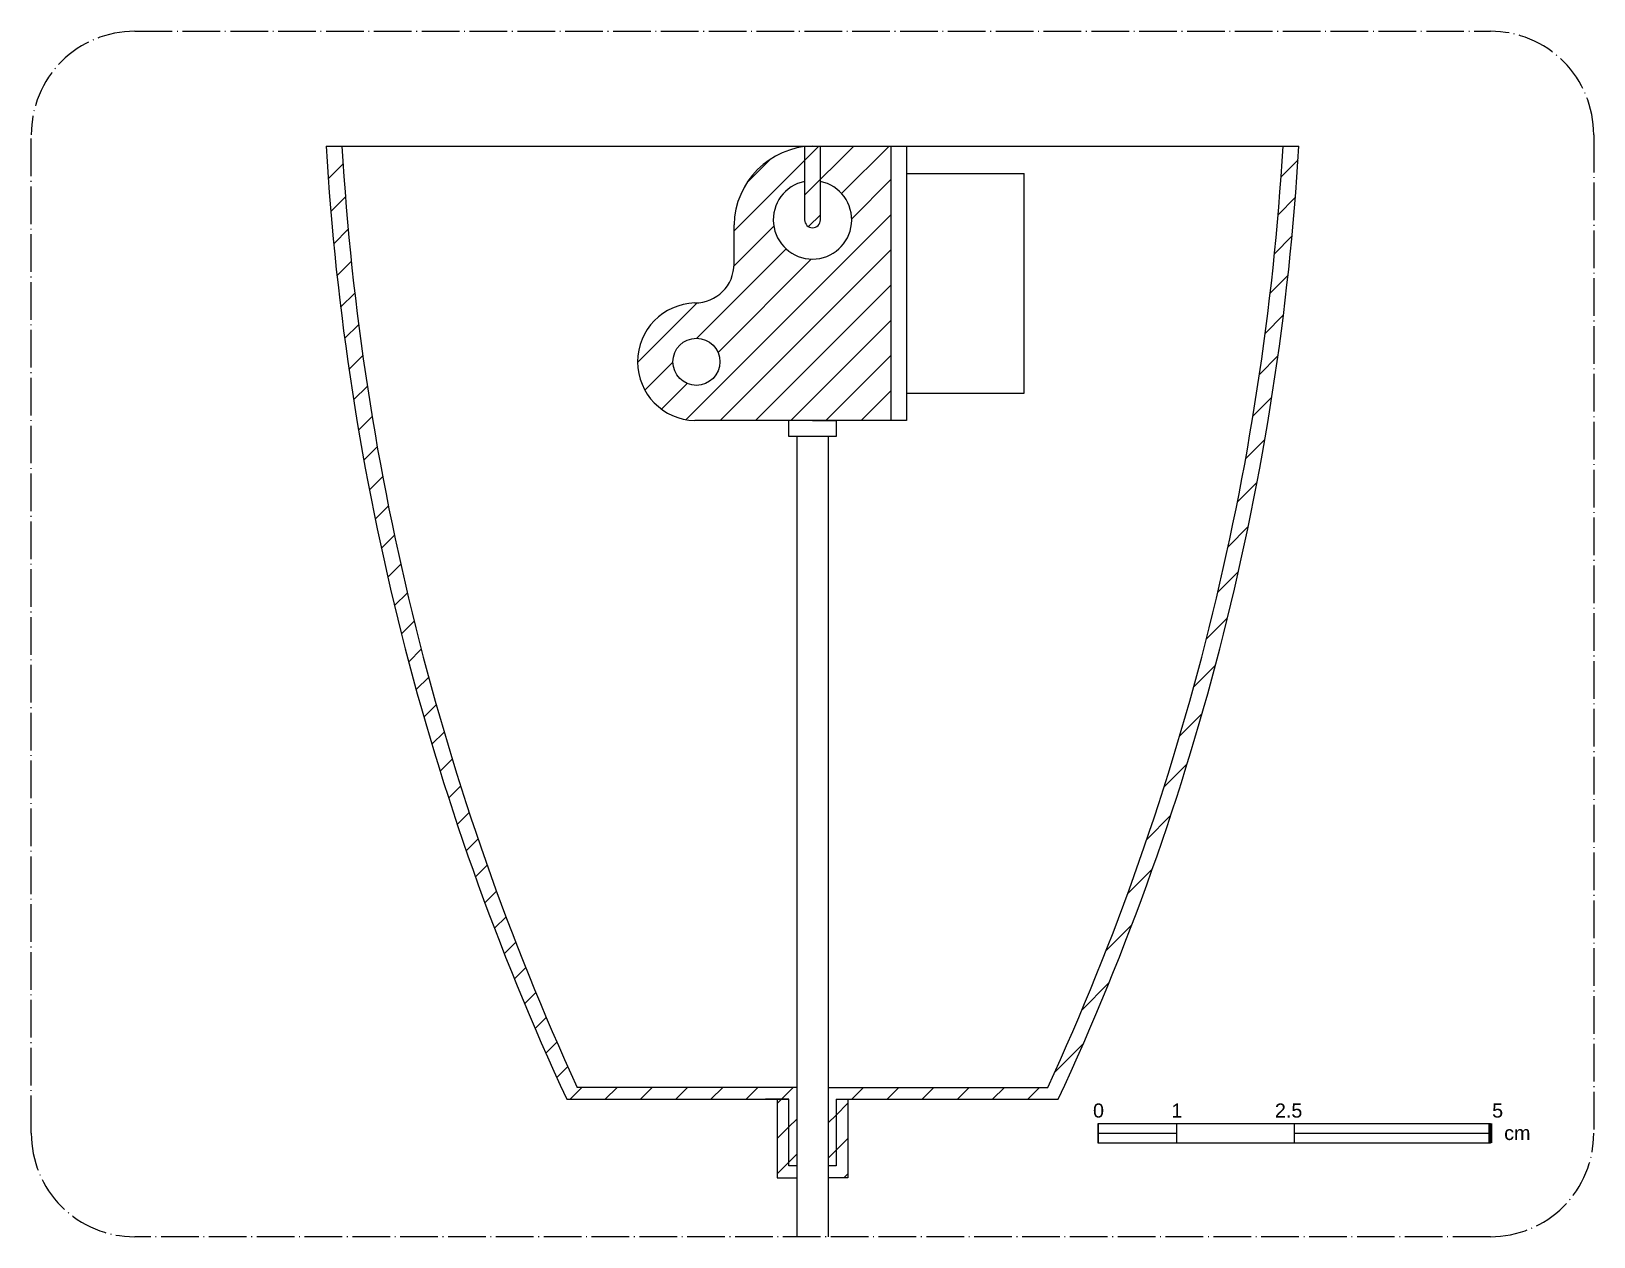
# Model space of a CAD drawing. Header units: millimetres. Extents: x 758 to 5180, y 1629 to 6668.
# Drawn here: x 2559.4 to 2758.6, y 3728.6 to 3882.3 of the extents above; entities that cross this region are included whole.
import ezdxf
from ezdxf.enums import TextEntityAlignment as Align

# ---------------------------------------------------------------- set-up
doc = ezdxf.new("R2010")
doc.units = ezdxf.units.MM
doc.linetypes.add('ACAD_ISO04W100', pattern=[30, 24, -3, 0, -3])
for name, color, linetype in [('A-ANNO-SYMB', 3, 'Continuous'), ('G-ANNO-TEXT', 3, 'Continuous'), ('G-ANNO-TTLB', 3, 'Continuous'), ('IF-DETL', 4, 'Continuous'), ('IF-FURN', 7, 'Continuous'), ('Layer2', 8, 'Continuous'), ('linee sezione', 3, 'ACAD_ISO04W100')]:
    doc.layers.add(name, color=color, linetype=linetype)
doc.styles.add('E-ARIAL', font='arial.ttf')

msp = doc.modelspace()

# ---------------------------------------------------------------- hatches: boundary and pattern name
at = {"layer": 'IF-DETL'}
h = msp.add_hatch(dxfattribs=at)
h.set_pattern_fill('ANSI31', color=256)
h.paths.add_polyline_path([(2655.99, 3746.12), (2655.99, 3737.62), (2656.99, 3737.62), (2656.99, 3747.62), (2628.99, 3747.62, -0.093022), (2598.99, 3867.62), (2596.96, 3867.62, 0.094238), (2627.65, 3746.12)])
h.paths.add_polyline_path([(2690.32, 3746.12, 0.094238), (2721.01, 3867.62), (2718.99, 3867.62, -0.093022), (2688.99, 3747.62), (2660.99, 3747.62), (2660.99, 3737.62), (2661.49, 3737.62), (2661.99, 3737.62), (2661.99, 3746.12)])
h = msp.add_hatch(dxfattribs=at)
h.set_pattern_fill('ANSI31', color=256)
h.paths.add_polyline_path([(2668.99, 3867.62), (2659.99, 3867.62), (2659.99, 3863.11, -9.898979), (2657.99, 3863.11), (2657.99, 3867.55, 0.3735), (2648.99, 3857.6), (2648.99, 3852.62, -0.414214), (2643.99, 3847.62, 0.97318), (2643.99, 3832.62), (2658.99, 3832.62), (2661.99, 3832.62), (2668.99, 3832.62)])
h.paths.add_polyline_path([(2647.19, 3840.12, -1), (2641.19, 3840.12, -1)], flags=16)
h.paths.add_polyline_path([(2659.99, 3867.62), (2658.99, 3867.62, 0.02451), (2657.99, 3867.55), (2657.99, 3858.21, 1), (2659.99, 3858.21)])
h = msp.add_hatch(dxfattribs=at)
h.set_pattern_fill('ANSI31', color=256)
h.paths.add_polyline_path([(2656.99, 3737.62), (2655.99, 3737.62), (2655.99, 3746.12), (2654.49, 3746.12), (2654.49, 3737.62), (2654.49, 3736.12), (2656.99, 3736.12)])
h.paths.add_polyline_path([(2663.49, 3737.62), (2663.49, 3746.12), (2661.99, 3746.12), (2661.99, 3737.62), (2660.99, 3737.62), (2660.99, 3736.12), (2663.49, 3736.12)])

# ---------------------------------------------------------------- linework, layer by layer
at = {"layer": 'A-ANNO-SYMB'}
for p, q in [((2695.42, 3741.78), (2705.42, 3741.78)), ((2720.42, 3741.78), (2745.42, 3741.78))]:
    msp.add_line(p, q, dxfattribs=at)
msp.add_lwpolyline([(2695.42, 3743.03), (2745.42, 3743.03), (2745.42, 3740.53), (2695.42, 3740.53)], close=True, dxfattribs=at)
at = {"layer": 'G-ANNO-TTLB', "const_width": 0.18}
for points in [[(2695.42, 3740.53), (2695.42, 3743.03)], [(2705.42, 3743.03), (2705.42, 3740.53)], [(2720.42, 3743.03), (2720.42, 3740.53)]]:
    msp.add_lwpolyline(points, dxfattribs=at)
at = {"layer": 'G-ANNO-TTLB'}
msp.add_lwpolyline([(2745.42, 3743.03, 0.48, 0.48, 0), (2745.42, 3740.53, 0.48, 0.48, 0)], format="xyseb", dxfattribs=at)
at = {"layer": 'IF-FURN'}
for p, q in [((2596.96, 3867.62), (2598.99, 3867.62)), ((2598.99, 3867.62), (2721.01, 3867.62)), ((2657.99, 3867.62), (2657.99, 3858.21)), ((2659.99, 3858.21), (2659.99, 3867.62)), ((2668.99, 3867.62), (2668.99, 3832.62)), ((2648.99, 3852.62), (2648.99, 3857.6)), ((2648.99, 3852.62), (2648.99, 3852.62)), ((2658.99, 3832.62), (2643.99, 3832.62)), ((2655.99, 3830.62), (2655.99, 3832.62)), ((2668.99, 3832.62), (2658.99, 3832.62)), ((2658.99, 3832.62), (2661.99, 3832.62)), ((2661.99, 3832.62), (2661.99, 3830.62)), ((2661.99, 3830.62), (2655.99, 3830.62)), ((2656.99, 3747.62), (2628.99, 3747.62)), ((2656.99, 3747.62), (2656.99, 3736.12)), ((2660.99, 3747.62), (2688.99, 3747.62)), ((2660.99, 3747.62), (2660.99, 3736.12)), ((2627.65, 3746.12), (2655.99, 3746.12)), ((2655.99, 3746.12), (2652.99, 3746.12)), ((2654.49, 3746.12), (2654.49, 3737.62)), ((2655.99, 3737.62), (2655.99, 3746.12)), ((2661.99, 3746.12), (2661.99, 3737.62)), ((2661.99, 3746.12), (2690.32, 3746.12)), ((2663.49, 3746.12), (2663.49, 3737.62)), ((2654.49, 3737.62), (2654.49, 3736.12)), ((2654.49, 3736.12), (2656.99, 3736.12)), ((2656.99, 3737.62), (2655.99, 3737.62)), ((2661.99, 3737.62), (2660.99, 3737.62)), ((2661.49, 3737.62), (2660.99, 3737.62)), ((2663.49, 3736.12), (2660.99, 3736.12)), ((2663.49, 3737.62), (2663.49, 3736.12))]:
    msp.add_line(p, q, dxfattribs=at)
msp.add_circle((2644.19, 3840.12), 3, dxfattribs=at)
for centre, radius, start, end in [((2931.77, 3887.56), 335.4, 183.4087, 204.9429), ((2933.7, 3887.55), 335.31, 183.4073, 204.6652), ((2659.22, 3857.39), 10.23, 91.2894, 178.8281), ((2384.28, 3887.55), 335.31, 335.3348, 356.5927), ((2386.21, 3887.56), 335.4, 335.0571, 356.5913), ((2658.99, 3858.21), 5, 101.537, 78.463), ((2658.99, 3858.21), 1, 180, 0), ((2643.99, 3852.62), 5, 270, 0), ((2644.19, 3840.12), 7.5, 91.5575, 268.4425)]:
    msp.add_arc(centre, radius, start, end, dxfattribs=at)
at = {"layer": 'Layer2'}
for p, q in [((2670.99, 3867.62), (2670.99, 3832.62)), ((2670.99, 3864.12), (2685.99, 3864.12)), ((2685.99, 3836.12), (2685.99, 3864.12)), ((2670.99, 3836.12), (2685.99, 3836.12)), ((2670.99, 3832.62), (2668.99, 3832.62)), ((2656.99, 3830.62), (2656.99, 3747.62)), ((2660.99, 3830.62), (2660.99, 3747.62)), ((2656.99, 3736.12), (2656.99, 3728.59)), ((2660.99, 3736.12), (2660.99, 3728.59))]:
    msp.add_line(p, q, dxfattribs=at)
at = {"layer": 'linee sezione', "ltscale": 0.2}
msp.add_lwpolyline([(2572.56, 3882.26), (2745.42, 3882.26, -0.414214), (2758.61, 3869.07), (2758.61, 3741.78, -0.414214), (2745.42, 3728.59), (2572.56, 3728.59, -0.414214), (2559.37, 3741.78), (2559.37, 3869.07, -0.414214)], format="xyb", close=True, dxfattribs=at)

# ---------------------------------------------------------------- texts
at = {"layer": 'G-ANNO-TEXT', "style": 'E-ARIAL'}
msp.add_text('0', height=1.8, dxfattribs=at).set_placement((2695.46, 3745.58), align=Align.TOP_CENTER)
for s, p in [('1', (2704.76, 3743.78)), ('2.5', (2717.95, 3743.78))]:
    msp.add_text(s, height=1.8, dxfattribs=at).set_placement(p)
for s, p in [('5', (2747.05, 3743.78)), ('cm', (2750.54, 3740.92))]:
    msp.add_text(s, height=1.8, dxfattribs=at).set_placement(p, align=Align.RIGHT)

doc.saveas('drawing.dxf')
